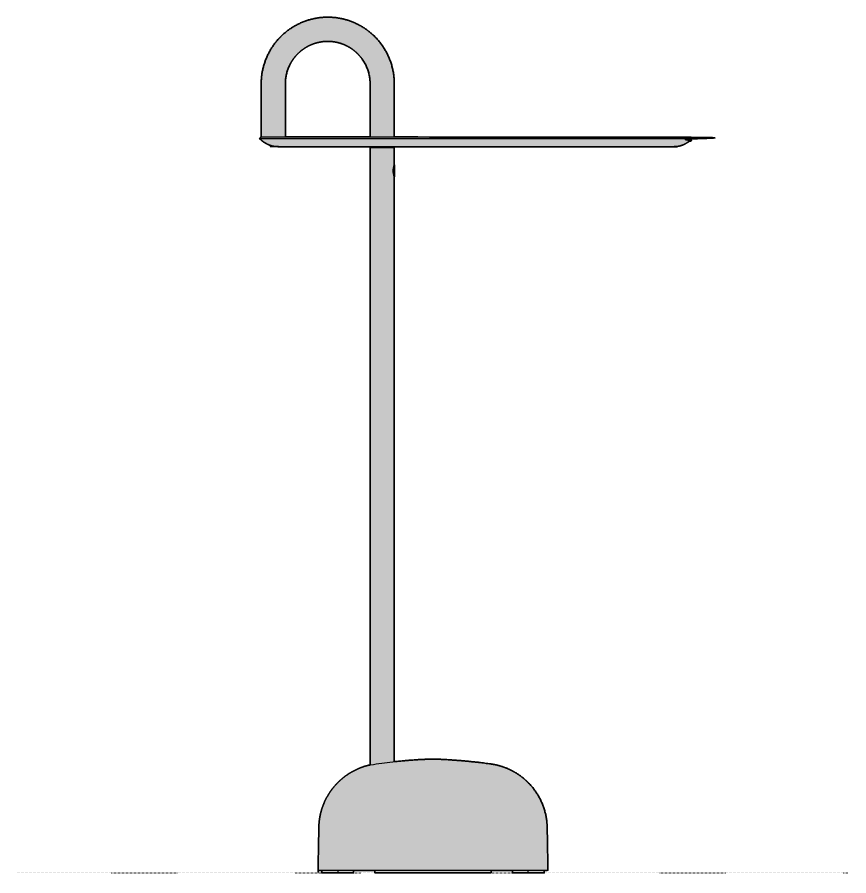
# Model space of a CAD drawing. Header units: millimetres. Extents: x 0 to 1796, y -898 to 707.
# Drawn here: x 1108 to 1796, y -2 to 707 of the extents above; entities that cross this region are included whole.
import ezdxf

# ---------------------------------------------------------------- set-up
doc = ezdxf.new("R2010")
doc.units = ezdxf.units.MM
doc.linetypes.add('Dots', pattern=[1, 0, -1])
doc.layers.add('Blocks', color=7, linetype='Continuous')
doc.layers.add('Blocks$Fill', color=7, linetype='Continuous', true_color=0xffffff)
for name, color, linetype, lineweight, true_color in [('Blocks$Inner', 7, 'Continuous', 25, 0x007f00), ('Blocks$Outline', 7, 'Continuous', 35, 0xff3f3f), ('Groud', 7, 'Dots', 25, 0x243775)]:
    doc.layers.add(name, color=color, linetype=linetype, lineweight=lineweight, true_color=true_color)

# ---------------------------------------------------------------- blocks, each defined once
blk = doc.blocks.new('Bowler Side Table Side')
at = {"layer": 'Blocks$Fill'}
h = blk.add_hatch(color=256, dxfattribs=at)
h.paths.add_polyline_path([(311.69, 600), (543.7, 600.03), (544.24, 600.06), (544.79, 600.11), (545.33, 600.17), (545.87, 600.24), (546.44, 600.34), (547.01, 600.45), (547.57, 600.58), (548.13, 600.73), (548.7, 600.9), (549.27, 601.09), (549.82, 601.29), (550.38, 601.51), (550.93, 601.75), (551.47, 602), (552, 602.27), (552.53, 602.55), (553.04, 602.84), (553.55, 603.15), (554.04, 603.46), (554.53, 603.79), (554.99, 604.11), (555.45, 604.44), (556.34, 605.13), (557.97, 606.47), (556.69, 608), (311.69, 608), (311.69, 652), (311.67, 653.2), (311.63, 654.4), (311.57, 655.6), (311.48, 656.79), (311.36, 657.99), (311.21, 659.18), (311.05, 660.36), (310.85, 661.55), (310.63, 662.73), (310.38, 663.91), (310.11, 665.07), (309.81, 666.23), (309.49, 667.39), (309.14, 668.54), (308.77, 669.68), (308.37, 670.81), (307.94, 671.93), (307.5, 673.05), (307.03, 674.15), (306.53, 675.24), (306.01, 676.32), (305.47, 677.39), (304.91, 678.45), (304.32, 679.5), (303.7, 680.53), (303.07, 681.55), (302.42, 682.56), (301.74, 683.55), (301.04, 684.52), (300.32, 685.48), (299.58, 686.42), (298.82, 687.35), (298.04, 688.27), (297.24, 689.16), (296.42, 690.03), (295.58, 690.89), (294.72, 691.73), (293.85, 692.55), (292.95, 693.35), (292.04, 694.13), (291.11, 694.89), (290.17, 695.63), (289.21, 696.35), (288.23, 697.05), (287.24, 697.73), (286.24, 698.38), (285.22, 699.02), (284.19, 699.63), (283.14, 700.22), (282.08, 700.78), (281.01, 701.32), (279.93, 701.84), (278.84, 702.34), (277.74, 702.81), (276.62, 703.26), (275.5, 703.68), (274.36, 704.08), (273.22, 704.45), (272.08, 704.8), (270.92, 705.12), (269.76, 705.42), (268.59, 705.69), (267.42, 705.94), (266.24, 706.16), (265.05, 706.36), (263.86, 706.53), (262.67, 706.67), (261.48, 706.79), (260.29, 706.88), (259.09, 706.94), (257.89, 706.98), (256.69, 707), (255.49, 706.98), (254.29, 706.94), (253.09, 706.88), (251.9, 706.79), (250.7, 706.67), (249.51, 706.53), (248.32, 706.36), (247.14, 706.16), (245.96, 705.94), (244.78, 705.69), (243.61, 705.42), (242.45, 705.12), (241.3, 704.8), (240.15, 704.45), (239.01, 704.08), (237.88, 703.68), (236.75, 703.26), (235.64, 702.81), (234.54, 702.34), (233.45, 701.84), (232.37, 701.32), (231.3, 700.78), (230.24, 700.22), (229.19, 699.63), (228.16, 699.02), (227.14, 698.38), (226.13, 697.73), (225.14, 697.05), (224.17, 696.35), (223.21, 695.63), (222.27, 694.89), (221.34, 694.13), (220.42, 693.35), (219.53, 692.55), (218.65, 691.73), (217.8, 690.89), (216.96, 690.03), (216.14, 689.16), (215.34, 688.27), (214.56, 687.35), (213.79, 686.42), (213.05, 685.48), (212.33, 684.52), (211.64, 683.55), (210.96, 682.56), (210.31, 681.55), (209.67, 680.53), (209.06, 679.5), (208.47, 678.45), (207.91, 677.39), (207.36, 676.32), (206.85, 675.24), (206.35, 674.15), (205.88, 673.05), (205.43, 671.93), (205.01, 670.81), (204.61, 669.68), (204.23, 668.54), (203.89, 667.39), (203.56, 666.23), (203.27, 665.07), (202.99, 663.91), (202.75, 662.73), (202.53, 661.55), (202.33, 660.36), (202.16, 659.18), (202.02, 657.99), (201.9, 656.79), (201.81, 655.6), (201.74, 654.4), (201.7, 653.2), (201.69, 652), (201.69, 611), (201.69, 608), (200.41, 606.47), (202.04, 605.13), (202.48, 604.78), (202.93, 604.44), (203.38, 604.11), (203.84, 603.79), (204.33, 603.46), (204.83, 603.15), (205.33, 602.84), (205.84, 602.55), (206.37, 602.27), (206.91, 602), (207.45, 601.75), (208, 601.51), (208.55, 601.29), (209.11, 601.09), (209.68, 600.9), (210.25, 600.73), (210.8, 600.58), (211.37, 600.45), (211.93, 600.34), (212.5, 600.24), (213.05, 600.17), (213.59, 600.11), (214.13, 600.06), (214.68, 600.03), (215.71, 600), (291.69, 600), (291.69, 89.22), (290.5, 89), (290.48, 88.99), (290.46, 88.99), (290.46, 88.99), (290.45, 88.99), (289.5, 88.74), (288.55, 88.48), (287.6, 88.2), (286.66, 87.91), (285.73, 87.6), (284.8, 87.27), (283.88, 86.92), (282.96, 86.56), (282.05, 86.18), (281.15, 85.78), (280.26, 85.37), (279.37, 84.94), (278.49, 84.5), (277.62, 84.04), (276.76, 83.56), (275.91, 83.07), (275.06, 82.56), (274.23, 82.04), (273.4, 81.5), (272.59, 80.95), (271.78, 80.38), (270.99, 79.8), (270.2, 79.2), (269.43, 78.59), (268.67, 77.97), (267.92, 77.33), (267.18, 76.67), (266.46, 76.01), (265.74, 75.33), (265.04, 74.64), (264.35, 73.94), (263.68, 73.22), (263.01, 72.49), (262.37, 71.75), (261.73, 71), (261.11, 70.23), (260.5, 69.46), (259.91, 68.67), (259.33, 67.88), (258.76, 67.07), (258.21, 66.25), (257.68, 65.42), (257.16, 64.59), (256.66, 63.74), (256.17, 62.88), (255.7, 62.02), (255.24, 61.15), (254.8, 60.27), (254.37, 59.38), (253.96, 58.48), (253.57, 57.58), (253.2, 56.67), (252.84, 55.75), (252.5, 54.83), (252.17, 53.9), (251.86, 52.96), (251.57, 52.02), (251.3, 51.08), (251.04, 50.13), (250.8, 49.17), (250.58, 48.21), (250.38, 47.25), (250.19, 46.28), (250.02, 45.31), (249.87, 44.34), (249.74, 43.36), (249.62, 42.38), (249.52, 41.4), (249.44, 40.42), (249.38, 39.44), (249.33, 38.46), (249.31, 37.47), (248.71, 2.99), (248.71, 2.97), (248.71, 2.94), (248.71, 2.92), (248.71, 2.9), (248.71, 2.87), (248.72, 2.85), (248.72, 2.82), (248.73, 2.8), (248.73, 2.77), (248.74, 2.75), (248.74, 2.72), (248.75, 2.7), (248.76, 2.68), (248.77, 2.65), (248.78, 2.63), (248.79, 2.61), (248.8, 2.58), (248.81, 2.56), (248.82, 2.54), (248.83, 2.52), (248.84, 2.49), (248.86, 2.47), (248.87, 2.45), (248.88, 2.43), (248.9, 2.41), (248.91, 2.39), (248.93, 2.37), (248.94, 2.35), (248.96, 2.33), (248.98, 2.32), (248.99, 2.3), (249.01, 2.28), (249.03, 2.27), (249.05, 2.25), (249.06, 2.23), (249.08, 2.22), (249.1, 2.2), (249.12, 2.19), (249.14, 2.17), (249.16, 2.16), (249.19, 2.15), (249.21, 2.13), (249.23, 2.12), (249.25, 2.11), (249.27, 2.1), (249.3, 2.09), (249.32, 2.08), (249.34, 2.07), (249.37, 2.06), (249.39, 2.05), (249.41, 2.04), (249.44, 2.04), (249.46, 2.03), (249.49, 2.02), (249.51, 2.02), (249.53, 2.01), (249.56, 2.01), (249.58, 2.01), (249.61, 2), (249.63, 2), (249.66, 2), (249.68, 2), (249.71, 2), (251.69, 2), (251.69, 0), (265.23, 0), (278.02, 0), (278.02, 2), (295.64, 2), (295.64, 0), (391.73, 0), (391.73, 2), (409.35, 2), (409.35, 0), (422.15, 0), (435.69, 0), (435.69, 2), (437.67, 2), (437.7, 2), (437.74, 2), (437.77, 2), (437.8, 2.01), (437.84, 2.01), (437.87, 2.02), (437.9, 2.03), (437.94, 2.04), (437.97, 2.05), (437.99, 2.05), (438, 2.06), (438.02, 2.06), (438.04, 2.07), (438.05, 2.08), (438.07, 2.08), (438.09, 2.09), (438.1, 2.1), (438.12, 2.11), (438.13, 2.11), (438.15, 2.12), (438.17, 2.13), (438.18, 2.14), (438.2, 2.15), (438.21, 2.16), (438.23, 2.17), (438.24, 2.18), (438.25, 2.19), (438.27, 2.2), (438.28, 2.21), (438.3, 2.22), (438.31, 2.23), (438.32, 2.24), (438.34, 2.25), (438.35, 2.27), (438.36, 2.28), (438.38, 2.29), (438.39, 2.3), (438.41, 2.33), (438.43, 2.35), (438.46, 2.38), (438.48, 2.41), (438.5, 2.44), (438.52, 2.46), (438.53, 2.49), (438.55, 2.52), (438.56, 2.55), (438.58, 2.58), (438.59, 2.61), (438.6, 2.63), (438.61, 2.66), (438.62, 2.69), (438.63, 2.72), (438.64, 2.75), (438.65, 2.78), (438.65, 2.81), (438.66, 2.84), (438.66, 2.87), (438.67, 2.9), (438.67, 2.93), (438.67, 2.96), (438.67, 2.99), (438.67, 3.02), (438.07, 37.47), (438.04, 38.53), (437.99, 39.59), (437.92, 40.64), (437.83, 41.7), (437.72, 42.75), (437.58, 43.8), (437.43, 44.85), (437.26, 45.9), (437.06, 46.94), (436.85, 47.97), (436.61, 49.01), (436.36, 50.03), (436.09, 51.06), (435.79, 52.07), (435.48, 53.09), (435.14, 54.09), (434.79, 55.09), (434.41, 56.08), (434.02, 57.06), (433.61, 58.04), (433.18, 59.01), (432.73, 59.96), (432.26, 60.91), (431.77, 61.85), (431.26, 62.78), (430.74, 63.7), (430.2, 64.61), (429.64, 65.51), (429.06, 66.4), (428.47, 67.28), (427.86, 68.14), (427.23, 68.99), (426.58, 69.83), (425.92, 70.66), (425.24, 71.47), (424.55, 72.28), (423.84, 73.06), (423.12, 73.84), (422.38, 74.59), (421.63, 75.34), (420.86, 76.07), (420.08, 76.78), (419.28, 77.48), (418.47, 78.16), (417.65, 78.83), (416.81, 79.48), (415.96, 80.11), (415.1, 80.73), (414.23, 81.33), (413.35, 81.91), (412.45, 82.48), (411.54, 83.03), (410.63, 83.55), (409.7, 84.07), (408.76, 84.56), (407.82, 85.04), (406.86, 85.49), (405.9, 85.93), (404.92, 86.35), (403.94, 86.75), (402.95, 87.13), (401.96, 87.49), (400.96, 87.83), (399.95, 88.15), (398.93, 88.45), (397.91, 88.73), (396.89, 88.99), (395.85, 89.24), (394.82, 89.46), (393.78, 89.66), (392.74, 89.84), (391.65, 90.01), (381.16, 91.34), (368.59, 92.62), (355.57, 93.6), (349.38, 93.89), (343.69, 94), (340.22, 93.95), (336.54, 93.83), (328.72, 93.4), (320.61, 92.78), (312.59, 92.03), (312.59, 92.03), (312.59, 92.03), (311.69, 91.91), (311.69, 575.18), (311.55, 575.6), (311.42, 576.02), (311.3, 576.45), (311.19, 576.88), (311.1, 577.26), (311.03, 577.65), (310.96, 578.04), (310.91, 578.43), (310.87, 578.82), (310.84, 579.21), (310.82, 579.61), (310.81, 580), (310.82, 580.39), (310.84, 580.79), (310.87, 581.18), (310.91, 581.57), (310.96, 581.96), (311.03, 582.35), (311.1, 582.74), (311.19, 583.12), (311.3, 583.55), (311.42, 583.97), (311.55, 584.39), (311.69, 584.82)], flags=0)
h.paths.add_polyline_path([(221.69, 608), (221.69, 652), (221.7, 652.76), (221.72, 653.53), (221.77, 654.29), (221.82, 655.05), (221.9, 655.81), (221.99, 656.57), (222.1, 657.32), (222.22, 658.08), (222.36, 658.83), (222.52, 659.58), (222.69, 660.32), (222.88, 661.06), (223.09, 661.79), (223.31, 662.52), (223.55, 663.25), (223.8, 663.97), (224.07, 664.69), (224.36, 665.39), (224.65, 666.1), (224.97, 666.79), (225.3, 667.48), (225.64, 668.16), (226, 668.83), (226.38, 669.5), (226.77, 670.16), (227.17, 670.81), (227.59, 671.44), (228.02, 672.07), (228.46, 672.69), (228.92, 673.3), (229.39, 673.91), (229.88, 674.5), (230.38, 675.08), (230.88, 675.65), (231.41, 676.2), (231.94, 676.75), (232.48, 677.28), (233.04, 677.8), (233.61, 678.31), (234.19, 678.81), (234.78, 679.3), (235.38, 679.77), (235.99, 680.22), (236.61, 680.67), (237.24, 681.1), (237.88, 681.52), (238.53, 681.92), (239.19, 682.31), (239.86, 682.68), (240.53, 683.04), (241.21, 683.39), (241.9, 683.72), (242.59, 684.03), (243.29, 684.33), (244, 684.62), (244.72, 684.89), (245.44, 685.14), (246.17, 685.38), (246.9, 685.6), (247.63, 685.81), (248.37, 685.99), (249.11, 686.17), (249.86, 686.32), (250.61, 686.47), (251.37, 686.59), (252.12, 686.7), (252.88, 686.79), (253.64, 686.86), (254.4, 686.92), (255.16, 686.96), (255.92, 686.99), (256.69, 687), (257.45, 686.99), (258.22, 686.96), (258.98, 686.92), (259.74, 686.86), (260.5, 686.79), (261.26, 686.7), (262.01, 686.59), (262.77, 686.47), (263.52, 686.32), (264.26, 686.17), (265.01, 685.99), (265.75, 685.81), (266.48, 685.6), (267.21, 685.38), (267.94, 685.14), (268.66, 684.89), (269.37, 684.62), (270.08, 684.33), (270.78, 684.03), (271.48, 683.72), (272.17, 683.39), (272.85, 683.04), (273.52, 682.68), (274.19, 682.31), (274.85, 681.92), (275.49, 681.52), (276.13, 681.1), (276.76, 680.67), (277.38, 680.22), (277.99, 679.77), (278.59, 679.3), (279.19, 678.81), (279.77, 678.31), (280.33, 677.8), (280.89, 677.28), (281.44, 676.75), (281.97, 676.2), (282.49, 675.65), (283, 675.08), (283.5, 674.5), (283.98, 673.91), (284.46, 673.3), (284.91, 672.69), (285.36, 672.07), (285.79, 671.44), (286.2, 670.81), (286.61, 670.16), (287, 669.5), (287.37, 668.83), (287.73, 668.16), (288.08, 667.48), (288.41, 666.79), (288.72, 666.1), (289.02, 665.39), (289.31, 664.69), (289.58, 663.97), (289.83, 663.25), (290.07, 662.52), (290.29, 661.79), (290.49, 661.06), (290.68, 660.32), (290.86, 659.58), (291.01, 658.83), (291.15, 658.08), (291.28, 657.32), (291.39, 656.57), (291.48, 655.81), (291.55, 655.05), (291.61, 654.29), (291.65, 653.53), (291.68, 652.76), (291.69, 652), (291.69, 608)], flags=0)
at = {"layer": 'Blocks$Inner'}
for p, q in [((291.69, 600), (291.69, 599)), ((291.69, 599), (291.69, 89.22))]:
    blk.add_line(p, q, dxfattribs=at)
for points in [[(201.69, 608), (556.69, 608), (557.97, 606.47), (556.34, 605.13), (555.45, 604.44), (554.99, 604.11), (554.53, 603.79), (554.04, 603.46), (553.55, 603.15), (553.04, 602.84), (552.53, 602.55), (552, 602.27), (551.47, 602), (550.93, 601.75), (550.38, 601.51), (549.82, 601.29), (549.27, 601.09), (548.7, 600.9), (548.13, 600.73), (547.57, 600.58), (547.01, 600.45), (546.44, 600.34), (545.87, 600.24), (545.33, 600.17), (544.79, 600.11), (544.24, 600.06), (543.7, 600.03), (542.67, 600), (477.28, 600), (215.71, 600), (214.68, 600.03), (214.13, 600.06), (213.59, 600.11), (213.05, 600.17), (212.5, 600.24), (211.93, 600.34), (211.37, 600.45), (210.8, 600.58), (210.25, 600.73), (209.68, 600.9), (209.11, 601.09), (208.55, 601.29), (208, 601.51), (207.45, 601.75), (206.91, 602), (206.37, 602.27), (205.84, 602.55), (205.33, 602.84), (204.83, 603.15), (204.33, 603.46), (203.84, 603.79), (203.38, 604.11), (202.93, 604.44), (202.48, 604.78), (202.04, 605.13), (200.41, 606.47), (201.69, 608), (201.69, 611), (201.69, 652)], [(221.69, 652), (221.69, 611), (221.69, 608)], [(291.69, 608), (291.69, 652)], [(311.69, 652), (311.69, 608)], [(557.97, 606.47), (200.41, 606.47)], [(311.69, 599), (291.69, 599)], [(311.69, 600), (311.69, 599), (311.69, 584.82), (311.55, 584.39), (311.42, 583.97), (311.3, 583.55), (311.19, 583.12), (311.1, 582.74), (311.03, 582.35), (310.96, 581.96), (310.91, 581.57), (310.87, 581.18), (310.84, 580.79), (310.82, 580.39), (310.81, 580), (310.82, 579.61), (310.84, 579.21), (310.87, 578.82), (310.91, 578.43), (310.96, 578.04), (311.03, 577.65), (311.1, 577.26), (311.19, 576.88), (311.3, 576.45), (311.42, 576.02), (311.55, 575.6), (311.69, 575.18), (311.69, 91.9)], [(312.06, 585), (311.62, 584.64)], [(311.63, 575.35), (312.06, 575), (312.06, 584.99)], [(290.45, 88.99), (290.46, 88.99), (290.46, 88.99), (290.48, 88.99), (290.5, 89), (291.91, 89.26), (294.43, 89.68), (296.72, 90), (312.59, 92.03), (312.59, 92.03), (312.59, 92.03), (320.61, 92.78), (328.72, 93.4), (336.54, 93.83), (340.22, 93.95), (343.69, 94), (349.38, 93.89), (355.57, 93.6), (368.59, 92.62), (381.16, 91.34), (391.65, 90.01), (391.69, 90)], [(438.07, 37.47), (438.67, 3.02), (438.67, 2.99), (438.67, 2.96), (438.67, 2.93), (438.67, 2.9), (438.66, 2.87), (438.66, 2.84), (438.65, 2.81), (438.65, 2.78), (438.64, 2.75), (438.63, 2.72), (438.62, 2.69), (438.61, 2.66), (438.6, 2.63), (438.59, 2.61), (438.58, 2.58), (438.56, 2.55), (438.55, 2.52), (438.53, 2.49), (438.52, 2.46), (438.5, 2.44), (438.48, 2.41), (438.46, 2.38), (438.43, 2.35), (438.41, 2.33), (438.39, 2.3), (438.38, 2.29), (438.36, 2.28), (438.35, 2.27), (438.34, 2.25), (438.32, 2.24), (438.31, 2.23), (438.3, 2.22), (438.28, 2.21), (438.27, 2.2), (438.25, 2.19), (438.24, 2.18), (438.23, 2.17), (438.21, 2.16), (438.2, 2.15), (438.18, 2.14), (438.17, 2.13), (438.15, 2.12), (438.13, 2.11), (438.12, 2.11), (438.1, 2.1), (438.09, 2.09), (438.07, 2.08), (438.05, 2.08), (438.04, 2.07), (438.02, 2.06), (438, 2.06), (437.99, 2.05), (437.97, 2.05), (437.94, 2.04), (437.9, 2.03), (437.87, 2.02), (437.84, 2.01), (437.8, 2.01), (437.77, 2), (437.74, 2), (437.7, 2), (437.67, 2), (253.16, 2), (250.57, 2), (249.71, 2), (249.68, 2), (249.66, 2), (249.63, 2), (249.61, 2), (249.58, 2.01), (249.56, 2.01), (249.53, 2.01), (249.51, 2.02), (249.49, 2.02), (249.46, 2.03), (249.44, 2.04), (249.41, 2.04), (249.39, 2.05), (249.37, 2.06), (249.34, 2.07), (249.32, 2.08), (249.3, 2.09), (249.27, 2.1), (249.25, 2.11), (249.23, 2.12), (249.21, 2.13), (249.19, 2.15), (249.16, 2.16), (249.14, 2.17), (249.12, 2.19), (249.1, 2.2), (249.08, 2.22), (249.06, 2.23), (249.05, 2.25), (249.03, 2.27), (249.01, 2.28), (248.99, 2.3), (248.98, 2.32), (248.96, 2.33), (248.94, 2.35), (248.93, 2.37), (248.91, 2.39), (248.9, 2.41), (248.88, 2.43), (248.87, 2.45), (248.86, 2.47), (248.84, 2.49), (248.83, 2.52), (248.82, 2.54), (248.81, 2.56), (248.8, 2.58), (248.79, 2.61), (248.78, 2.63), (248.77, 2.65), (248.76, 2.68), (248.75, 2.7), (248.74, 2.72), (248.74, 2.75), (248.73, 2.77), (248.73, 2.8), (248.72, 2.82), (248.72, 2.85), (248.71, 2.87), (248.71, 2.9), (248.71, 2.92), (248.71, 2.94), (248.71, 2.97), (248.71, 2.99), (248.71, 3.02), (249.31, 37.47)], [(251.69, 2), (251.69, 0), (265.23, 0), (265.23, 2)], [(265.23, 0), (278.02, 0), (278.02, 2)], [(295.64, 2), (295.64, 0), (391.73, 0), (391.73, 2)], [(409.35, 2), (409.35, 0), (422.15, 0), (435.69, 0), (435.69, 2)], [(422.15, 2), (422.15, 0)]]:
    blk.add_lwpolyline(points, dxfattribs=at)
for points in [[(201.69, 652), (201.69, 656.81), (203.36, 666.29), (206.66, 675.33), (211.47, 683.67), (217.65, 691.04), (225.02, 697.22), (233.36, 702.03), (242.4, 705.33), (251.88, 707), (261.5, 707), (270.98, 705.33), (280.02, 702.03), (288.35, 697.22), (295.73, 691.04), (301.91, 683.67), (306.72, 675.33), (310.02, 666.29), (311.68, 656.81), (311.69, 652)], [(291.69, 652), (291.68, 655.06), (290.62, 661.09), (288.53, 666.85), (285.47, 672.15), (281.53, 676.84), (276.84, 680.78), (271.54, 683.84), (265.78, 685.93), (259.75, 687), (253.63, 687), (247.6, 685.93), (241.84, 683.84), (236.54, 680.78), (231.84, 676.84), (227.91, 672.15), (224.85, 666.85), (222.75, 661.09), (221.69, 655.06), (221.69, 652)], [(249.31, 37.47), (249.34, 39.44), (249.7, 43.37), (250.34, 47.25), (251.26, 51.09), (252.46, 54.84), (253.93, 58.5), (255.67, 62.04), (257.65, 65.44), (259.88, 68.69), (262.34, 71.77), (265.01, 74.67), (267.9, 77.35), (270.96, 79.83), (274.21, 82.07), (277.6, 84.07), (281.14, 85.82), (284.79, 87.3), (288.54, 88.52), (290.45, 88.99)], [(391.69, 90), (393.79, 89.7), (397.92, 88.77), (401.97, 87.53), (405.91, 85.97), (409.72, 84.1), (413.37, 81.95), (416.84, 79.51), (420.1, 76.81), (423.15, 73.86), (425.95, 70.69), (428.5, 67.3), (430.77, 63.72), (432.77, 59.98), (434.45, 56.09), (435.83, 52.09), (436.89, 47.98), (437.62, 43.81), (438.03, 39.59), (438.07, 37.47)]]:
    blk.add_open_spline(points, degree=2, dxfattribs=at)
at = {"layer": 'Blocks$Outline'}
for points in [[(291.69, 600), (291.69, 599), (291.69, 89.22)], [(311.69, 584.82), (311.69, 599), (311.69, 600)], [(311.69, 91.91), (311.69, 575.18), (311.55, 575.6), (311.42, 576.02), (311.3, 576.45), (311.19, 576.88), (311.1, 577.26), (311.03, 577.65), (310.96, 578.04), (310.91, 578.43), (310.87, 578.82), (310.84, 579.21), (310.82, 579.61), (310.81, 580), (310.82, 580.39), (310.84, 580.79), (310.87, 581.18), (310.91, 581.57), (310.96, 581.96), (311.03, 582.35), (311.1, 582.74), (311.19, 583.12), (311.3, 583.55), (311.42, 583.97), (311.55, 584.39), (311.69, 584.82)], [(251.69, 2), (251.69, 0), (265.23, 0)], [(265.23, 0), (278.02, 0), (278.02, 2)], [(295.64, 2), (295.64, 0), (391.73, 0), (391.73, 2)], [(409.35, 2), (409.35, 0), (422.15, 0), (435.69, 0), (435.69, 2)]]:
    blk.add_lwpolyline(points, dxfattribs=at)
for points, knots in [([(311.69, 608), (311.69, 630), (311.69, 652), (311.68, 656.81), (310.02, 666.29), (306.72, 675.33), (301.91, 683.67), (295.73, 691.04), (288.35, 697.22), (280.02, 702.03), (270.98, 705.33), (261.5, 707), (251.88, 707), (242.4, 705.33), (233.36, 702.03), (225.02, 697.22), (217.65, 691.04), (211.47, 683.67), (206.66, 675.33), (203.36, 666.29), (201.69, 656.81), (201.69, 652), (201.69, 631.5), (201.69, 611), (201.69, 609.5), (201.69, 608), (201.05, 607.23), (200.41, 606.47), (201.22, 605.8), (202.04, 605.13), (202.26, 604.95), (202.48, 604.78), (202.7, 604.61), (202.93, 604.44), (203.16, 604.28), (203.38, 604.11), (203.61, 603.95), (203.84, 603.79), (204.09, 603.63), (204.33, 603.46), (204.58, 603.3), (204.83, 603.15), (205.08, 603), (205.33, 602.84), (205.59, 602.7), (205.84, 602.55), (206.11, 602.41), (206.37, 602.27), (206.64, 602.14), (206.91, 602), (207.18, 601.88), (207.45, 601.75), (207.72, 601.63), (208, 601.51), (208.28, 601.4), (208.55, 601.29), (208.83, 601.19), (209.11, 601.09), (209.39, 600.99), (209.68, 600.9), (209.96, 600.82), (210.25, 600.73), (210.53, 600.66), (210.8, 600.58), (211.09, 600.52), (211.37, 600.45), (211.65, 600.4), (211.93, 600.34), (212.22, 600.29), (212.5, 600.24), (212.78, 600.21), (213.05, 600.17), (213.32, 600.14), (213.59, 600.11), (213.86, 600.09), (214.13, 600.06), (214.41, 600.05), (214.68, 600.03), (215.2, 600.02), (215.71, 600), (253.7, 600), (291.69, 600)], [-77, -77, -77, -76, -76, -75, -74, -73, -72, -71, -70, -69, -68, -67, -66, -65, -64, -63, -62, -61, -60, -59, -58, -58, -57, -57, -56, -56, -55, -55, -54, -54, -53, -53, -52, -52, -51, -51, -50, -50, -49, -49, -48, -48, -47, -47, -46, -46, -45, -45, -44, -44, -43, -43, -42, -42, -41, -41, -40, -40, -39, -39, -38, -38, -37, -37, -36, -36, -35, -35, -34, -34, -33, -33, -32, -32, -31, -31, -30, -30, -29, -29, -28.709525, -28.709525, -28.709525]), ([(221.69, 608), (221.69, 609.5), (221.69, 611), (221.69, 631.5), (221.69, 652), (221.69, 655.06), (222.75, 661.09), (224.85, 666.85), (227.91, 672.15), (231.84, 676.84), (236.54, 680.78), (241.84, 683.84), (247.6, 685.93), (253.63, 687), (259.75, 687), (265.78, 685.93), (271.54, 683.84), (276.84, 680.78), (281.53, 676.84), (285.47, 672.15), (288.53, 666.85), (290.62, 661.09), (291.68, 655.06), (291.69, 652), (291.69, 630), (291.69, 608)], [-21, -21, -21, -20, -20, -19, -19, -18, -17, -16, -15, -14, -13, -12, -11, -10, -9, -8, -7, -6, -5, -4, -3, -2, -1, -1, 0, 0, 0]), ([(311.69, 600), (394.48, 600), (477.28, 600), (509.97, 600), (542.67, 600), (543.18, 600.02), (543.7, 600.03), (543.97, 600.05), (544.24, 600.06), (544.51, 600.09), (544.79, 600.11), (545.06, 600.14), (545.33, 600.17), (545.6, 600.21), (545.87, 600.24), (546.16, 600.29), (546.44, 600.34), (546.73, 600.4), (547.01, 600.45), (547.29, 600.52), (547.57, 600.58), (547.85, 600.66), (548.13, 600.73), (548.42, 600.82), (548.7, 600.9), (548.98, 600.99), (549.27, 601.09), (549.55, 601.19), (549.82, 601.29), (550.1, 601.4), (550.38, 601.51), (550.65, 601.63), (550.93, 601.75), (551.2, 601.88), (551.47, 602), (551.74, 602.14), (552, 602.27), (552.27, 602.41), (552.53, 602.55), (552.79, 602.7), (553.04, 602.84), (553.3, 603), (553.55, 603.15), (553.8, 603.3), (554.04, 603.46), (554.29, 603.63), (554.53, 603.79), (554.76, 603.95), (554.99, 604.11), (555.22, 604.28), (555.45, 604.44), (555.9, 604.78), (556.34, 605.13), (557.16, 605.8), (557.97, 606.47), (557.33, 607.23), (556.69, 608), (434.19, 608), (311.69, 608)], [-28.633062, -28.633062, -28.633062, -28, -28, -27, -27, -26, -26, -25, -25, -24, -24, -23, -23, -22, -22, -21, -21, -20, -20, -19, -19, -18, -18, -17, -17, -16, -16, -15, -15, -14, -14, -13, -13, -12, -12, -11, -11, -10, -10, -9, -9, -8, -8, -7, -7, -6, -6, -5, -5, -4, -4, -3, -3, -2, -2, -1, -1, -0.309859, -0.309859, -0.309859]), ([(435.69, 2), (436.68, 2), (437.67, 2), (437.69, 2), (437.7, 2), (437.72, 2), (437.74, 2), (437.75, 2), (437.77, 2), (437.79, 2.01), (437.8, 2.01), (437.82, 2.01), (437.84, 2.01), (437.85, 2.02), (437.87, 2.02), (437.89, 2.02), (437.9, 2.03), (437.92, 2.03), (437.94, 2.04), (437.96, 2.04), (437.97, 2.05), (437.98, 2.05), (437.99, 2.05), (438, 2.05), (438, 2.06), (438.01, 2.06), (438.02, 2.06), (438.03, 2.07), (438.04, 2.07), (438.05, 2.07), (438.05, 2.08), (438.06, 2.08), (438.07, 2.08), (438.08, 2.09), (438.09, 2.09), (438.09, 2.09), (438.1, 2.1), (438.11, 2.1), (438.12, 2.11), (438.13, 2.11), (438.13, 2.11), (438.14, 2.12), (438.15, 2.12), (438.16, 2.13), (438.17, 2.13), (438.17, 2.14), (438.18, 2.14), (438.19, 2.14), (438.2, 2.15), (438.2, 2.15), (438.21, 2.16), (438.22, 2.16), (438.23, 2.17), (438.23, 2.17), (438.24, 2.18), (438.25, 2.18), (438.25, 2.19), (438.26, 2.19), (438.27, 2.2), (438.28, 2.2), (438.28, 2.21), (438.29, 2.22), (438.3, 2.22), (438.3, 2.23), (438.31, 2.23), (438.32, 2.24), (438.32, 2.24), (438.33, 2.25), (438.34, 2.25), (438.34, 2.26), (438.35, 2.27), (438.36, 2.27), (438.36, 2.28), (438.37, 2.28), (438.38, 2.29), (438.38, 2.3), (438.39, 2.3), (438.4, 2.32), (438.41, 2.33), (438.42, 2.34), (438.43, 2.35), (438.45, 2.37), (438.46, 2.38), (438.47, 2.4), (438.48, 2.41), (438.49, 2.42), (438.5, 2.44), (438.51, 2.45), (438.52, 2.46), (438.52, 2.48), (438.53, 2.49), (438.54, 2.51), (438.55, 2.52), (438.56, 2.54), (438.56, 2.55), (438.57, 2.57), (438.58, 2.58), (438.58, 2.59), (438.59, 2.61), (438.6, 2.62), (438.6, 2.63), (438.61, 2.65), (438.61, 2.66), (438.62, 2.68), (438.62, 2.69), (438.63, 2.71), (438.63, 2.72), (438.63, 2.73), (438.64, 2.75), (438.64, 2.76), (438.65, 2.78), (438.65, 2.79), (438.65, 2.81), (438.65, 2.82), (438.66, 2.84), (438.66, 2.85), (438.66, 2.87), (438.66, 2.88), (438.67, 2.9), (438.67, 2.91), (438.67, 2.93), (438.67, 2.94), (438.67, 2.96), (438.67, 2.97), (438.67, 2.99), (438.67, 3), (438.67, 3.02), (438.37, 20.24), (438.07, 37.47), (438.03, 39.59), (437.62, 43.81), (436.89, 47.98), (435.83, 52.09), (434.45, 56.09), (432.77, 59.98), (430.77, 63.72), (428.5, 67.3), (425.95, 70.69), (423.15, 73.86), (420.1, 76.81), (416.84, 79.51), (413.37, 81.95), (409.72, 84.1), (405.91, 85.97), (401.97, 87.53), (397.92, 88.77), (393.79, 89.7), (391.69, 90), (391.67, 90), (391.65, 90.01), (386.4, 90.67), (381.16, 91.34), (374.88, 91.98), (368.59, 92.62), (362.08, 93.11), (355.57, 93.6), (352.48, 93.74), (349.38, 93.89), (346.54, 93.94), (343.69, 94), (341.96, 93.98), (340.22, 93.95), (338.38, 93.89), (336.54, 93.83), (332.63, 93.62), (328.72, 93.4), (324.67, 93.09), (320.61, 92.78), (316.6, 92.4), (312.59, 92.03), (312.59, 92.03), (312.59, 92.03), (312.59, 92.03), (312.59, 92.03), (312.14, 91.97), (311.69, 91.91)], [-121.014323, -121.014323, -121.014323, -121, -121, -120, -120, -119, -119, -118, -118, -117, -117, -116, -116, -115, -115, -114, -114, -113, -113, -112, -112, -111, -111, -110, -110, -109, -109, -108, -108, -107, -107, -106, -106, -105, -105, -104, -104, -103, -103, -102, -102, -101, -101, -100, -100, -99, -99, -98, -98, -97, -97, -96, -96, -95, -95, -94, -94, -93, -93, -92, -92, -91, -91, -90, -90, -89, -89, -88, -88, -87, -87, -86, -86, -85, -85, -84, -84, -83, -83, -82, -82, -81, -81, -80, -80, -79, -79, -78, -78, -77, -77, -76, -76, -75, -75, -74, -74, -73, -73, -72, -72, -71, -71, -70, -70, -69, -69, -68, -68, -67, -67, -66, -66, -65, -65, -64, -64, -63, -63, -62, -62, -61, -61, -60, -60, -59, -59, -58, -58, -57, -56, -55, -54, -53, -52, -51, -50, -49, -48, -47, -46, -45, -44, -43, -42, -41, -40, -40, -39, -39, -38, -38, -37, -37, -36, -36, -35, -35, -34, -34, -33, -33, -32, -32, -31, -31, -30, -30, -29, -29, -28, -28, -27, -27, -26.943359, -26.943359, -26.943359]), ([(291.69, 89.22), (291.1, 89.11), (290.5, 89), (290.49, 89), (290.48, 88.99), (290.47, 88.99), (290.46, 88.99), (290.46, 88.99), (290.46, 88.99), (290.45, 88.99), (290.45, 88.99), (288.54, 88.52), (284.79, 87.3), (281.14, 85.82), (277.6, 84.07), (274.21, 82.07), (270.96, 79.83), (267.9, 77.35), (265.01, 74.67), (262.34, 71.77), (259.88, 68.69), (257.65, 65.44), (255.67, 62.04), (253.93, 58.5), (252.46, 54.84), (251.26, 51.09), (250.34, 47.25), (249.7, 43.37), (249.34, 39.44), (249.31, 37.47)], [-23.842049, -23.842049, -23.842049, -23, -23, -22, -22, -21, -21, -20, -20, -19, -19, -18, -17, -16, -15, -14, -13, -12, -11, -10, -9, -8, -7, -6, -5, -4, -3, -2, -1, -1, -1]), ([(249.31, 37.47), (249.01, 20.24), (248.71, 3.02), (248.71, 3.01), (248.71, 2.99), (248.71, 2.98), (248.71, 2.97), (248.71, 2.96), (248.71, 2.94), (248.71, 2.93), (248.71, 2.92), (248.71, 2.91), (248.71, 2.9), (248.71, 2.88), (248.71, 2.87), (248.72, 2.86), (248.72, 2.85), (248.72, 2.83), (248.72, 2.82), (248.72, 2.81), (248.73, 2.8), (248.73, 2.79), (248.73, 2.77), (248.73, 2.76), (248.74, 2.75), (248.74, 2.74), (248.74, 2.72), (248.75, 2.71), (248.75, 2.7), (248.76, 2.69), (248.76, 2.68), (248.76, 2.66), (248.77, 2.65), (248.77, 2.64), (248.78, 2.63), (248.78, 2.62), (248.79, 2.61), (248.79, 2.59), (248.8, 2.58), (248.8, 2.57), (248.81, 2.56), (248.81, 2.55), (248.82, 2.54), (248.82, 2.53), (248.83, 2.52), (248.84, 2.51), (248.84, 2.49), (248.85, 2.48), (248.86, 2.47), (248.86, 2.46), (248.87, 2.45), (248.88, 2.44), (248.88, 2.43), (248.89, 2.42), (248.9, 2.41), (248.91, 2.4), (248.91, 2.39), (248.92, 2.38), (248.93, 2.37), (248.94, 2.36), (248.94, 2.35), (248.95, 2.34), (248.96, 2.33), (248.97, 2.33), (248.98, 2.32), (248.98, 2.31), (248.99, 2.3), (249, 2.29), (249.01, 2.28), (249.02, 2.27), (249.03, 2.27), (249.04, 2.26), (249.05, 2.25), (249.05, 2.24), (249.06, 2.23), (249.07, 2.23), (249.08, 2.22), (249.09, 2.21), (249.1, 2.2), (249.11, 2.19), (249.12, 2.19), (249.13, 2.18), (249.14, 2.17), (249.15, 2.17), (249.16, 2.16), (249.17, 2.15), (249.19, 2.15), (249.2, 2.14), (249.21, 2.13), (249.22, 2.13), (249.23, 2.12), (249.24, 2.12), (249.25, 2.11), (249.26, 2.1), (249.27, 2.1), (249.28, 2.09), (249.3, 2.09), (249.31, 2.08), (249.32, 2.08), (249.33, 2.07), (249.34, 2.07), (249.35, 2.06), (249.37, 2.06), (249.38, 2.06), (249.39, 2.05), (249.4, 2.05), (249.41, 2.04), (249.43, 2.04), (249.44, 2.04), (249.45, 2.03), (249.46, 2.03), (249.47, 2.03), (249.49, 2.02), (249.5, 2.02), (249.51, 2.02), (249.52, 2.02), (249.53, 2.01), (249.55, 2.01), (249.56, 2.01), (249.57, 2.01), (249.58, 2.01), (249.6, 2.01), (249.61, 2), (249.62, 2), (249.63, 2), (249.65, 2), (249.66, 2), (249.67, 2), (249.68, 2), (249.69, 2), (249.71, 2), (250.14, 2), (250.57, 2), (251.13, 2), (251.69, 2)], [-190, -190, -190, -189, -189, -188, -188, -187, -187, -186, -186, -185, -185, -184, -184, -183, -183, -182, -182, -181, -181, -180, -180, -179, -179, -178, -178, -177, -177, -176, -176, -175, -175, -174, -174, -173, -173, -172, -172, -171, -171, -170, -170, -169, -169, -168, -168, -167, -167, -166, -166, -165, -165, -164, -164, -163, -163, -162, -162, -161, -161, -160, -160, -159, -159, -158, -158, -157, -157, -156, -156, -155, -155, -154, -154, -153, -153, -152, -152, -151, -151, -150, -150, -149, -149, -148, -148, -147, -147, -146, -146, -145, -145, -144, -144, -143, -143, -142, -142, -141, -141, -140, -140, -139, -139, -138, -138, -137, -137, -136, -136, -135, -135, -134, -134, -133, -133, -132, -132, -131, -131, -130, -130, -129, -129, -128, -128, -127, -127, -126, -126, -125, -125, -123.666667, -123.666667, -123.09122, -123.09122, -123.09122])]:
    blk.add_open_spline(points, degree=2, knots=knots, dxfattribs=at)
for points in [[(291.69, 608), (256.69, 608), (221.69, 608)], [(278.02, 2), (286.83, 2), (295.64, 2)], [(391.73, 2), (400.54, 2), (409.35, 2)]]:
    blk.add_open_spline(points, degree=2, dxfattribs=at)

msp = doc.modelspace()

# ---------------------------------------------------------------- linework, layer by layer
at = {"layer": 'Groud'}
msp.add_lwpolyline([(1108.13, 0), (1795.5, 0)], dxfattribs=at)

# ---------------------------------------------------------------- block references
at = {"layer": 'Blocks'}
msp.add_blockref('Bowler Side Table Side', (1108.13, 0), dxfattribs=at)

doc.saveas('drawing.dxf')
